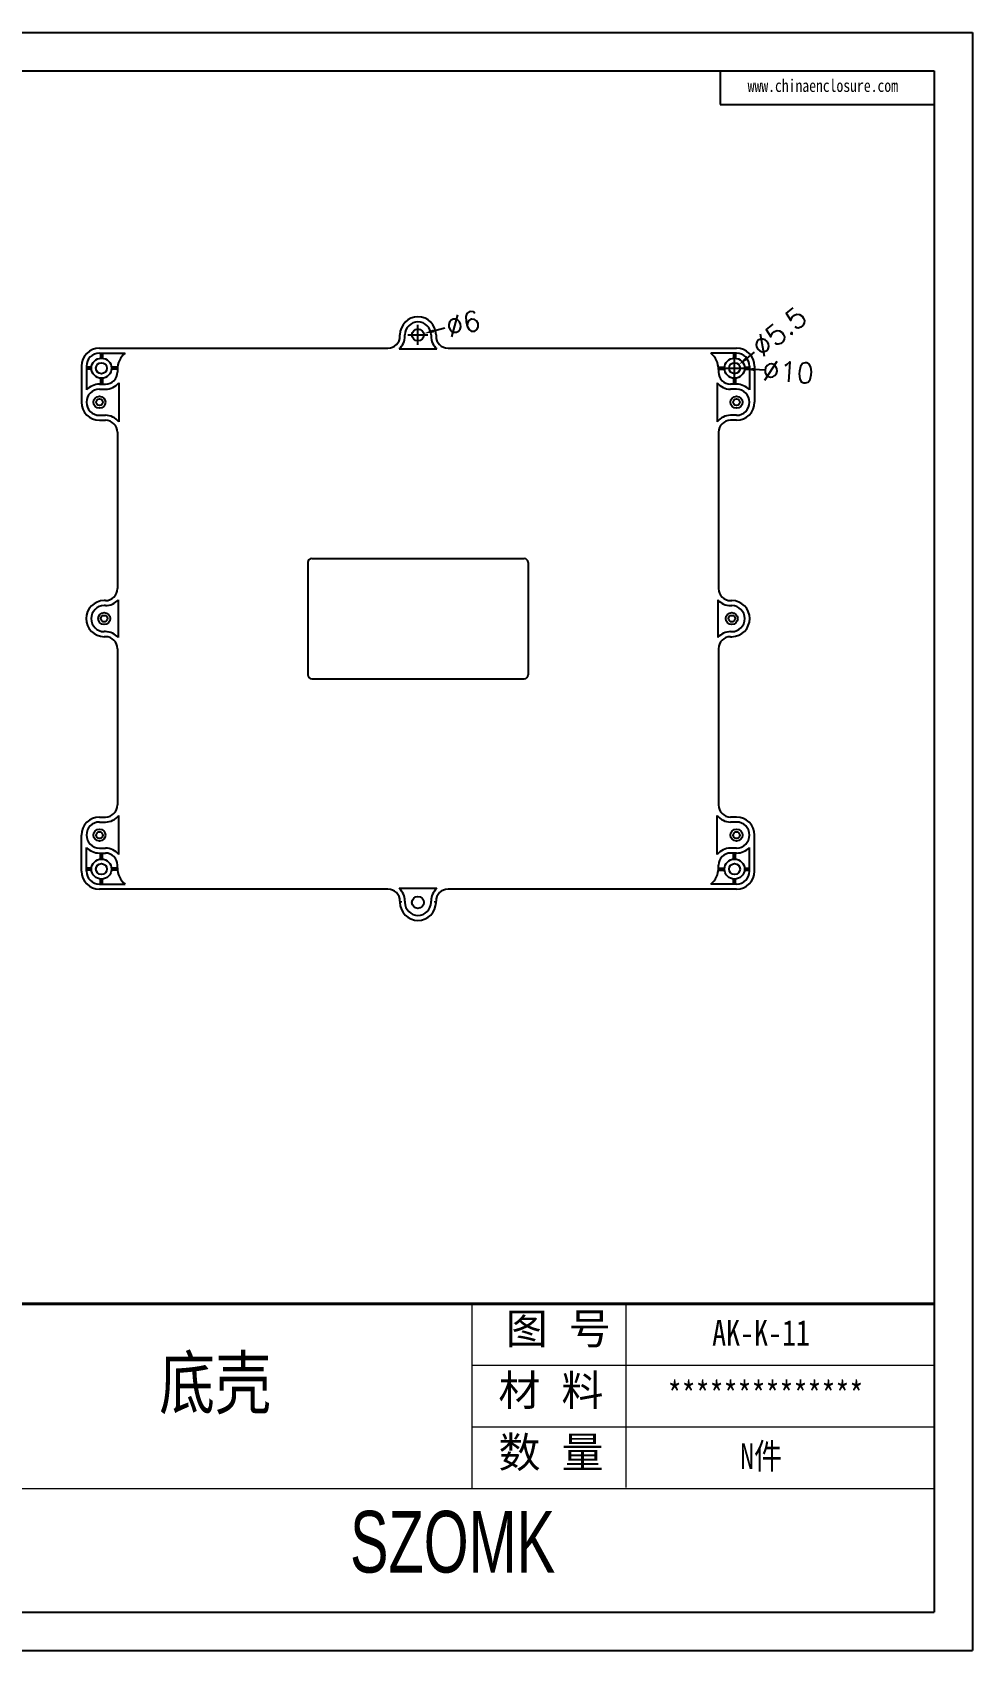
# Model space of a CAD drawing. Header units: inches. Extents: x -910 to 1772, y 1101 to 2111.
# Drawn here: x -237 to 233, y 1101 to 1909 of the extents above; entities that cross this region are included whole.
import ezdxf

# ---------------------------------------------------------------- set-up
doc = ezdxf.new("R2010")
doc.units = ezdxf.units.IN
doc.layers.add('文字', color=81, linetype='Continuous')
doc.layers.add('粗实线', color=7, linetype='Continuous', lineweight=30)
doc.layers.add('细实线', color=3, linetype='Continuous', lineweight=9)
doc.styles.get("Standard").update_dxf_attribs({"font": 'txt', "bigfont": 'gbcbig.shx'})
doc.styles.add('宋体', font='', dxfattribs={"width": 0.8, "height": 3.5})
doc.styles.add('长仿宋', font='', dxfattribs={"width": 0.7, "height": 4})
doc.styles.get('宋体').set_extended_font_data('SimSun')
doc.styles.get('长仿宋').set_extended_font_data('SimSun')
doc.dimstyles.new('10', dxfattribs={"dimtxt": 10, "dimasz": 5, "dimexe": 0.18, "dimexo": 0.0625, "dimgap": 1, "dimtad": 0, "dimzin": 9, "dimdsep": 46, "dimtxsty": 'Standard', "dimcen": 5, "dimclrd": 3, "dimclre": 3, "dimadec": 0, "dimazin": 2, "dimtfac": 1, "dimtofl": 0, "dimtmove": 0, "dimatfit": 3, "dimfxl": 0, "dimtolj": 1, "dimtzin": 0, "dimarcsym": 0})

# ---------------------------------------------------------------- blocks, each defined once
blk = doc.blocks.new('*D159')
at = {"color": 3, "lineweight": -2, "transparency": 16777216}
for p, q in [((-44.22, 1752.68), (-44.22, 1762.68)), ((-30.74, 1761.03), (-36.45, 1759.61)), ((-49.22, 1757.68), (-39.22, 1757.68))]:
    blk.add_line(p, q, dxfattribs=at)
at = {"color": 3, "transparency": 16777216}
blk.add_solid([(-36.65, 1760.42), (-36.25, 1758.8), (-41.31, 1758.4)], dxfattribs=at)
at = {"layer": 'Defpoints', "color": 0, "transparency": 16777216}
for p in [(-47.13, 1756.95), (-41.31, 1758.4)]:
    blk.add_point(p, dxfattribs=at)
at = {"color": 0, "transparency": 16777216, "insert": (-21.69, 1763.29), "char_height": 10, "attachment_point": 5, "rotation": 13.98858}
blk.add_mtext('\\A1;∅6', dxfattribs=at)
blk = doc.blocks.new('*D160')
at = {"color": 3, "lineweight": -2, "transparency": 16777216}
for p, q in [((113.78, 1736.08), (113.78, 1746.08)), ((123.67, 1749.13), (119.79, 1745.97)), ((108.78, 1741.08), (118.78, 1741.08))]:
    blk.add_line(p, q, dxfattribs=at)
at = {"color": 3, "transparency": 16777216}
blk.add_solid([(119.27, 1746.61), (120.32, 1745.32), (115.92, 1742.81)], dxfattribs=at)
at = {"layer": 'Defpoints', "color": 0, "transparency": 16777216}
for p in [(111.65, 1739.34), (115.92, 1742.81)]:
    blk.add_point(p, dxfattribs=at)
at = {"color": 0, "transparency": 16777216, "insert": (136.08, 1759.23), "char_height": 10, "attachment_point": 5, "rotation": 39.1462}
blk.add_mtext('\\A1;∅5.5', dxfattribs=at)
blk = doc.blocks.new('*D161')
at = {"color": 3, "lineweight": -2, "transparency": 16777216}
for p, q in [((113.78, 1736.08), (113.78, 1746.08)), ((108.78, 1741.08), (118.78, 1741.08)), ((128.75, 1740.08), (123.76, 1740.41))]:
    blk.add_line(p, q, dxfattribs=at)
at = {"color": 3, "transparency": 16777216}
blk.add_solid([(123.82, 1741.24), (123.71, 1739.58), (118.77, 1740.74)], dxfattribs=at)
at = {"layer": 'Defpoints', "color": 0, "transparency": 16777216}
for p in [(108.79, 1741.41), (118.77, 1740.74)]:
    blk.add_point(p, dxfattribs=at)
at = {"color": 0, "transparency": 16777216, "insert": (140.56, 1739.29), "char_height": 10, "attachment_point": 5, "rotation": 356.17876}
blk.add_mtext('\\A1;∅10', dxfattribs=at)

msp = doc.modelspace()

# ---------------------------------------------------------------- linework, layer by layer
for p, q in [((-909.644, 1908.685), (232.638, 1908.685)), ((232.638, 1908.685), (232.638, 1101.011)), ((-880.087, 1889.455), (213.408, 1889.455)), ((106.572, 1889.455), (106.572, 1872.762)), ((213.408, 1889.455), (213.408, 1120.241)), ((106.572, 1872.762), (213.408, 1872.762)), ((-53.216, 1757.076), (-53.216, 1757.676)), ((-50.716, 1757.076), (-50.716, 1757.676)), ((-37.716, 1757.676), (-37.716, 1757.076)), ((-35.216, 1757.676), (-35.216, 1757.076)), ((-203.216, 1751.076), (-59.216, 1751.076)), ((-203.216, 1748.576), (-190.454, 1748.576)), ((-202.716, 1748.576), (-202.716, 1746.051)), ((-201.716, 1748.576), (-201.716, 1746.051)), ((-53.622, 1750.676), (-34.81, 1750.676)), ((-29.216, 1751.076), (114.784, 1751.076)), ((114.784, 1748.576), (102.021, 1748.576)), ((113.284, 1748.576), (113.284, 1746.051)), ((114.284, 1748.576), (114.284, 1746.051)), ((-212.216, 1742.076), (-212.216, 1724.076)), ((-209.716, 1742.076), (-209.716, 1730.301)), ((-207.191, 1741.576), (-209.716, 1741.576)), ((-207.191, 1740.576), (-209.716, 1740.576)), ((-194.199, 1741.576), (-197.241, 1741.576)), ((-194.199, 1740.576), (-197.241, 1740.576)), ((-194.216, 1740.476), (-194.216, 1739.076)), ((105.767, 1741.576), (108.809, 1741.576)), ((105.767, 1740.576), (108.809, 1740.576)), ((105.784, 1740.476), (105.784, 1739.076)), ((118.759, 1741.576), (121.284, 1741.576)), ((118.759, 1740.576), (121.284, 1740.576)), ((121.284, 1742.076), (121.284, 1730.301)), ((123.784, 1742.076), (123.784, 1724.076)), ((-203.216, 1733.076), (-200.216, 1733.076)), ((-203.216, 1730.576), (-200.216, 1730.576)), ((-202.716, 1736.101), (-202.716, 1733.076)), ((-201.716, 1736.101), (-201.716, 1733.076)), ((-193.516, 1733.845), (-193.516, 1714.307)), ((105.084, 1733.845), (105.084, 1714.307)), ((114.784, 1733.076), (111.784, 1733.076)), ((114.784, 1730.576), (111.784, 1730.576)), ((113.284, 1736.101), (113.284, 1733.076)), ((114.284, 1736.101), (114.284, 1733.076)), ((-203.216, 1717.576), (-200.216, 1717.576)), ((-203.216, 1715.076), (-200.216, 1715.076)), ((114.784, 1717.576), (111.784, 1717.576)), ((114.784, 1715.076), (111.784, 1715.076)), ((-194.216, 1709.076), (-194.216, 1631.076)), ((105.784, 1709.076), (105.784, 1631.076)), ((-99.216, 1644.076), (-99.216, 1588.076)), ((-97.216, 1646.076), (8.784, 1646.076)), ((10.784, 1644.076), (10.784, 1588.076)), ((-200.216, 1625.076), (-200.816, 1625.076)), ((-193.816, 1625.482), (-193.816, 1606.67)), ((105.384, 1625.482), (105.384, 1606.67)), ((111.784, 1625.076), (112.384, 1625.076)), ((-200.216, 1622.576), (-200.816, 1622.576)), ((111.784, 1622.576), (112.384, 1622.576)), ((-200.216, 1609.576), (-200.816, 1609.576)), ((111.784, 1609.576), (112.384, 1609.576)), ((-200.216, 1607.076), (-200.816, 1607.076)), ((-194.216, 1601.076), (-194.216, 1523.076)), ((105.784, 1601.076), (105.784, 1523.076)), ((111.784, 1607.076), (112.384, 1607.076)), ((-97.216, 1586.076), (8.784, 1586.076)), ((-203.216, 1517.076), (-200.216, 1517.076)), ((-203.216, 1514.576), (-200.216, 1514.576)), ((-193.516, 1498.307), (-193.516, 1517.845)), ((105.084, 1498.307), (105.084, 1517.845)), ((114.784, 1517.076), (111.784, 1517.076)), ((114.784, 1514.576), (111.784, 1514.576)), ((-212.216, 1490.076), (-212.216, 1508.076)), ((123.784, 1490.076), (123.784, 1508.076)), ((-209.716, 1490.076), (-209.716, 1501.851)), ((-203.216, 1501.576), (-200.216, 1501.576)), ((-203.216, 1499.076), (-200.216, 1499.076)), ((-202.716, 1496.051), (-202.716, 1499.076)), ((-201.716, 1496.051), (-201.716, 1499.076)), ((114.784, 1501.576), (111.784, 1501.576)), ((114.784, 1499.076), (111.784, 1499.076)), ((113.284, 1496.051), (113.284, 1499.076)), ((114.284, 1496.051), (114.284, 1499.076)), ((121.284, 1490.076), (121.284, 1501.851)), ((-207.191, 1491.576), (-209.716, 1491.576)), ((-207.191, 1490.576), (-209.716, 1490.576)), ((-194.199, 1491.576), (-197.241, 1491.576)), ((-194.199, 1490.576), (-197.241, 1490.576)), ((-194.216, 1491.676), (-194.216, 1493.076)), ((105.767, 1491.576), (108.809, 1491.576)), ((105.767, 1490.576), (108.809, 1490.576)), ((105.784, 1491.676), (105.784, 1493.076)), ((118.759, 1491.576), (121.284, 1491.576)), ((118.759, 1490.576), (121.284, 1490.576)), ((-203.216, 1483.576), (-190.454, 1483.576)), ((-59.216, 1481.076), (-203.216, 1481.076)), ((-202.716, 1483.576), (-202.716, 1486.101)), ((-201.716, 1483.576), (-201.716, 1486.101)), ((-53.622, 1481.476), (-34.81, 1481.476)), ((114.784, 1481.076), (-29.216, 1481.076)), ((114.784, 1483.576), (102.021, 1483.576)), ((113.284, 1483.576), (113.284, 1486.101)), ((114.284, 1483.576), (114.284, 1486.101)), ((-53.216, 1475.076), (-53.216, 1474.476)), ((-52.716, 1475.076), (-52.716, 1474.476)), ((-50.716, 1475.076), (-50.716, 1474.476)), ((-37.716, 1474.476), (-37.716, 1475.076)), ((-35.716, 1474.476), (-35.716, 1475.076)), ((-35.216, 1474.476), (-35.216, 1475.076)), ((-880.087, 1120.241), (213.408, 1120.241)), ((-909.644, 1101.011), (232.638, 1101.011))]:
    msp.add_line(p, q)
for centre, radius in [((-44.216, 1757.676), 3), ((-202.216, 1741.076), 5), ((113.784, 1741.076), 5), ((-202.216, 1741.076), 2.75), ((113.784, 1741.076), 2.75), ((-203.216, 1724.076), 3), ((-203.216, 1724.076), 1.65), ((114.784, 1724.076), 3), ((114.784, 1724.076), 1.65), ((-200.816, 1616.076), 3), ((-200.816, 1616.076), 1.65), ((112.384, 1616.076), 3), ((112.384, 1616.076), 1.65), ((-203.216, 1508.076), 3), ((114.784, 1508.076), 3), ((-203.216, 1508.076), 1.65), ((114.784, 1508.076), 1.65), ((-202.216, 1491.076), 5), ((113.784, 1491.076), 5), ((-202.216, 1491.076), 2.75), ((113.784, 1491.076), 2.75), ((-44.216, 1474.476), 3)]:
    msp.add_circle(centre, radius)
for centre, radius, start, end in [((-44.216, 1757.676), 9, 0, 180), ((-44.216, 1757.676), 6.5, 0, 180), ((-59.216, 1757.076), 6, 270, 0), ((-59.216, 1757.076), 8.5, 311.154202, 0), ((-29.216, 1757.076), 8.5, 180, 228.845798), ((-29.216, 1757.076), 6, 180, 270), ((-203.216, 1742.076), 9, 90, 180), ((-203.216, 1742.076), 6.5, 90, 180), ((-183.616, 1740.476), 10.6, 130.168485, 180), ((95.184, 1740.476), 10.6, 0, 49.831515), ((114.784, 1742.076), 9, 0, 90), ((114.784, 1742.076), 6.5, 0, 90), ((-200.216, 1739.076), 6, 270, 0), ((111.784, 1739.076), 6, 180, 270), ((-203.216, 1724.076), 9, 90, 136.238257), ((-203.216, 1724.076), 6.5, 90, 270), ((-200.216, 1739.076), 8.5, 270, 322.020901), ((111.784, 1739.076), 8.5, 217.979099, 270), ((114.784, 1724.076), 9, 43.761743, 90), ((114.784, 1724.076), 6.5, 270, 90), ((-203.216, 1724.076), 9, 180, 270), ((114.784, 1724.076), 9, 270, 0), ((-200.216, 1709.076), 8.5, 37.979099, 90), ((-200.216, 1709.076), 6, 0, 90), ((111.784, 1709.076), 8.5, 90, 142.020901), ((111.784, 1709.076), 6, 90, 180), ((-97.216, 1644.076), 2, 90, 180), ((8.784, 1644.076), 2, 0, 90), ((-200.816, 1616.076), 9, 90, 270), ((-200.216, 1631.076), 6, 270, 0), ((-200.216, 1631.076), 8.5, 270, 318.845798), ((111.784, 1631.076), 8.5, 221.154202, 270), ((111.784, 1631.076), 6, 180, 270), ((112.384, 1616.076), 9, 270, 90), ((-200.816, 1616.076), 6.5, 90, 270), ((112.384, 1616.076), 6.5, 270, 90), ((-200.216, 1601.076), 8.5, 41.154202, 90), ((111.784, 1601.076), 8.5, 90, 138.845798), ((-200.216, 1601.076), 6, 0, 90), ((111.784, 1601.076), 6, 90, 180), ((-97.216, 1588.076), 2, 180, 270), ((8.784, 1588.076), 2, 270, 0), ((-200.216, 1523.076), 6, 270, 0), ((111.784, 1523.076), 6, 180, 270), ((-203.216, 1508.076), 9, 90, 180), ((-203.216, 1508.076), 6.5, 90, 270), ((-200.216, 1523.076), 8.5, 270, 322.020901), ((111.784, 1523.076), 8.5, 217.979099, 270), ((114.784, 1508.076), 9, 0, 90), ((114.784, 1508.076), 6.5, 270, 90), ((-203.216, 1508.076), 9, 223.761743, 270), ((-200.216, 1493.076), 8.5, 37.979099, 90), ((-200.216, 1493.076), 6, 0, 90), ((111.784, 1493.076), 8.5, 90, 142.020901), ((111.784, 1493.076), 6, 90, 180), ((114.784, 1508.076), 9, 270, 316.238257), ((-203.216, 1490.076), 9, 180, 270), ((-203.216, 1490.076), 6.5, 180, 270), ((-183.616, 1491.676), 10.6, 180, 229.831515), ((95.184, 1491.676), 10.6, 310.168485, 0), ((114.784, 1490.076), 9, 270, 0), ((114.784, 1490.076), 6.5, 270, 0), ((-59.216, 1475.076), 6, 0, 90), ((-59.216, 1475.076), 8.5, 0, 48.845798), ((-29.216, 1475.076), 8.5, 131.154202, 180), ((-29.216, 1475.076), 6, 90, 180), ((-44.216, 1474.476), 9, 180, 0), ((-44.216, 1474.476), 6.5, 180, 0)]:
    msp.add_arc(centre, radius, start, end)
at = {"layer": '粗实线', "color": 7, "lineweight": 40}
msp.add_line((213.408, 1274.084), (-248.121, 1274.084), dxfattribs=at)
at = {"layer": '细实线', "color": 7}
for p, q in [((-17.356, 1274.084), (-17.356, 1181.778)), ((59.565, 1274.084), (59.565, 1182.426)), ((213.408, 1243.316), (-17.356, 1243.316)), ((213.408, 1212.547), (-17.356, 1212.547)), ((213.408, 1181.778), (-478.885, 1181.778))]:
    msp.add_line(p, q, dxfattribs=at)

# ---------------------------------------------------------------- texts
at = {"layer": '文字', "color": 0, "attachment_point": 1, "style": '宋体'}
for s, insert, char_height, width in [('www.chinaenclosure.com', (120.336, 1885.227), 6.26767, 110.11689), ('{\\H1.111x;AK-K-11}', (102.615, 1266.047), 11.5382, 133.39461), ('底壳', (-173.431, 1247.522), 25.6405, 327.80398), ('{\\H1.111x;**************}', (80.421, 1235.278), 11.5382, 133.39461), ('{\\H1.111x;N件}', (116.572, 1204.51), 11.5382, 133.39461)]:
    msp.add_mtext(s, dxfattribs=dict(at, insert=insert, char_height=char_height, width=width))
at = {"layer": '粗实线', "insert": (-78.144, 1170.761), "char_height": 30.76855, "width": 345.03879, "attachment_point": 1, "style": '长仿宋'}
msp.add_mtext('{\\fSTXinwei|b0|i0|c134|p2;SZOMK}', dxfattribs=at)
at = {"layer": '细实线', "color": 7, "char_height": 15.38427, "attachment_point": 1}
for s, insert, width in [('{\\fSimSun|b0|i0|c134|p54;图 号}', (-0.439, 1269.413), 76.92136), ('{\\fSimSun|b0|i0|c134|p54;材 料   }', (-4.087, 1238.645), 76.92136), ('{\\fSimSun|b0|i0|c134|p54;数 量}', (-4.012, 1207.725), 69.50809)]:
    msp.add_mtext(s, dxfattribs=dict(at, insert=insert, width=width))

# ---------------------------------------------------------------- dimensions: what is measured, and where the dimension line sits
dim = msp.add_diameter_dim_2p(p1=(-47.127, 1756.951), p2=(-41.305, 1758.401), dimstyle='10')
dim.commit()
dim.dimension.update_dxf_attribs({"geometry": '*D159', "text_midpoint": (-21.686, 1763.288), "dimtype": 163})
for p1, p2, picture, middle in [((111.651, 1739.34), (115.917, 1742.812), '*D160', (136.081, 1759.226)), ((108.795, 1741.409), (118.773, 1740.743), '*D161', (140.557, 1739.288))]:
    dim = msp.add_diameter_dim_2p(p1=p1, p2=p2, dimstyle='10')
    dim.commit()
    dim.dimension.update_dxf_attribs({"geometry": picture, "text_midpoint": middle})

doc.saveas('drawing.dxf')
